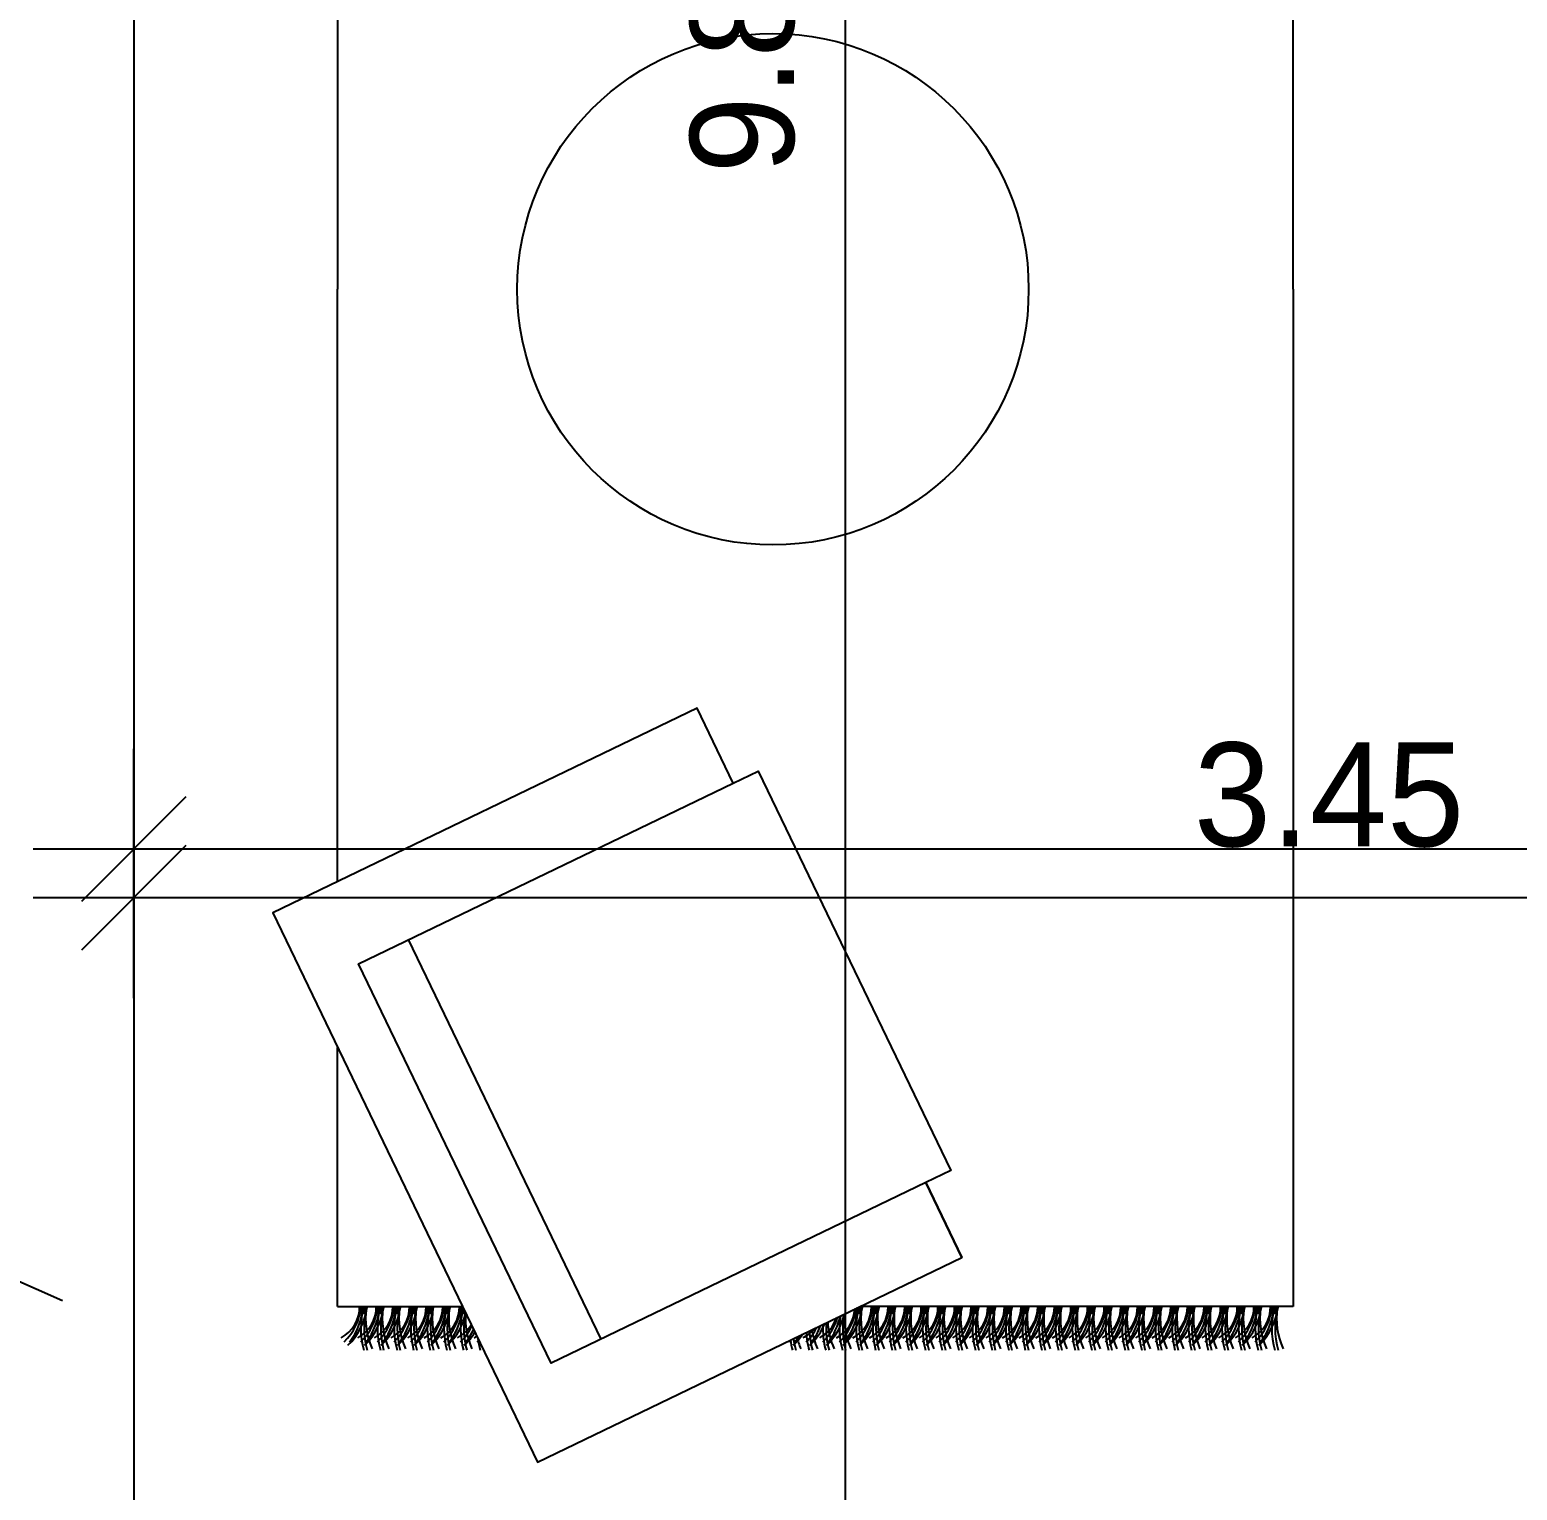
# Model space of a CAD drawing. Extents: x 185 to 567, y -69 to 170.
# Drawn here: x 422.567 to 424.714, y 48.256 to 50.364 of the extents above; entities that cross this region are included whole.
import ezdxf

# ---------------------------------------------------------------- set-up
doc = ezdxf.new("R2010")
doc.units = 0
doc.header["$LTSCALE"] = 0.25
doc.header["$MEASUREMENT"] = 0
doc.header["$PDMODE"] = 35
doc.header["$PDSIZE"] = -1
doc.linetypes.add('B4-PLANS$0$DOT2', pattern=[0.125, 0, -0.125])
doc.linetypes.add('DOT2', pattern=[0.125, 0, -0.125])
doc.layers.get('0').update_dxf_attribs({"linetype": 'CONTINUOUS'})
doc.layers.get('Defpoints').update_dxf_attribs({"linetype": 'CONTINUOUS'})
for name, color, linetype in [('A-EDM', 2, 'CONTINUOUS'), ('A-IDM', 221, 'CONTINUOUS'), ('A-PAV', 3, 'CONTINUOUS'), ('A-STR', 115, 'CONTINUOUS'), ('A-WL', 7, 'CONTINUOUS'), ('FRN', 252, 'CONTINUOUS'), ('FURN', 10, 'CONTINUOUS')]:
    doc.layers.add(name, color=color, linetype=linetype)
doc.styles.add('XARAB', font='xarab.shx')
doc.dimstyles.new('DIM100', dxfattribs={"dimtxt": 0.15, "dimasz": 0.12, "dimexe": 0.1, "dimexo": 0, "dimgap": 0.05, "dimtad": 1, "dimzin": 3, "dimdsep": 46, "dimtxsty": 'XARAB', "dimblk": 'DTICK', "dimcen": 0.09, "dimclrd": 256, "dimclre": 4, "dimclrt": 3, "dimadec": 0, "dimazin": 3, "dimtfac": 1, "dimtix": 1, "dimtmove": 2, "dimatfit": 0, "dimldrblk": 'DTICK', "dimfxl": 0.15, "dimtolj": 1, "dimtzin": 3, "dimlwd": -3, "dimlwe": -3, "dimarcsym": 0})

# ---------------------------------------------------------------- blocks, each defined once
blk = doc.blocks.new('B4-PLANS$0$eeee3')
at = {"layer": 'A-STR', "linetype": 'Continuous', "elevation": 0}
blk.add_lwpolyline([(366.5098, 46.5113), (367.2387, 46.1887), (367.2337, 46.1158), (367.3351, 46.2212), (367.3301, 46.1482), (368.059, 45.8256)], dxfattribs=at)
blk = doc.blocks.new('DTICK')
for p, q in [((0, 1.207), (0, -1.207)), ((-1.207, 0), (1.207, 0))]:
    blk.add_line(p, q)
at = {"color": 3}
blk.add_line((-0.629, -0.629), (0.629, 0.629), dxfattribs=at)
blk = doc.blocks.new('*D490')
at = {"layer": 'A-IDM', "color": 4, "linetype": 'DOT2', "lineweight": -3, "ltscale": 2, "transparency": 16777216}
for p, q in [((422.717, 49.5743), (422.717, 49.0812)), ((438.545, 49.1984), (438.545, 49.0812))]:
    blk.add_line(p, q, dxfattribs=at)
at = {"layer": 'A-IDM', "linetype": 'ByBlock', "lineweight": -3, "ltscale": 2, "transparency": 16777216}
blk.add_line((438.425, 49.1812), (422.837, 49.1812), dxfattribs=at)
at = {"layer": 'Defpoints', "color": 0, "linetype": 'ByBlock', "ltscale": 2, "transparency": 16777216}
for p in [(422.717, 49.5743), (438.545, 49.1984), (422.717, 49.1812)]:
    blk.add_point(p, dxfattribs=at)
at = {"layer": 'A-IDM', "linetype": 'ByBlock', "lineweight": -3, "ltscale": 2, "transparency": 16777216, "xscale": 0.12, "yscale": 0.12, "zscale": 0.12, "rotation": 180}
blk.add_blockref('DTICK', (422.717, 49.1812), dxfattribs=at)
at = {"layer": 'A-IDM', "linetype": 'ByBlock', "lineweight": -3, "ltscale": 2, "transparency": 16777216, "xscale": 0.12, "yscale": 0.12, "zscale": 0.12}
blk.add_blockref('DTICK', (438.545, 49.1812), dxfattribs=at)
at = {"layer": 'A-IDM', "color": 3, "linetype": 'ByBlock', "ltscale": 2, "transparency": 16777216, "insert": (431.5651, 49.3589), "char_height": 0.15, "attachment_point": 5, "style": 'XARAB'}
blk.add_mtext('\\A1;15.83', dxfattribs=at)
blk = doc.blocks.new('*D272')
at = {"layer": 'A-PAV', "color": 4, "linetype": 'DOT2', "lineweight": -3, "transparency": 16777216}
for p, q in [((423.7441, 55.2653), (423.8441, 55.2653)), ((423.7441, 45.4373), (423.6441, 45.4373))]:
    blk.add_line(p, q, dxfattribs=at)
at = {"layer": 'A-PAV', "linetype": 'ByBlock', "lineweight": -3, "transparency": 16777216}
blk.add_line((423.7441, 55.1453), (423.7441, 45.5573), dxfattribs=at)
at = {"layer": 'Defpoints', "color": 0, "linetype": 'ByBlock', "transparency": 16777216}
for p in [(423.7441, 55.2653), (423.7441, 45.4373), (423.7441, 45.4373)]:
    blk.add_point(p, dxfattribs=at)
at = {"layer": 'A-PAV', "linetype": 'ByBlock', "lineweight": -3, "transparency": 16777216, "xscale": 0.12, "yscale": 0.12, "zscale": 0.12}
for p, rotation in [((423.7441, 55.2653), 90), ((423.7441, 45.4373), 270)]:
    blk.add_blockref('DTICK', p, dxfattribs=dict(at, rotation=rotation))
at = {"layer": 'A-PAV', "color": 3, "linetype": 'ByBlock', "transparency": 16777216, "insert": (423.596, 50.3513), "char_height": 0.15, "attachment_point": 5, "rotation": 90, "style": 'XARAB'}
blk.add_mtext('\\A1;9.83', dxfattribs=at)
blk = doc.blocks.new('*D1175')
at = {"layer": 'A-EDM', "color": 4, "linetype": 'B4-PLANS$0$DOT2', "lineweight": -3, "transparency": 16777216}
for p, q in [((422.717, 49.111), (422.717, 49.211)), ((426.1674, 49.111), (426.1674, 49.211))]:
    blk.add_line(p, q, dxfattribs=at)
at = {"layer": 'A-EDM', "linetype": 'ByBlock', "lineweight": -3, "transparency": 16777216}
blk.add_line((426.0474, 49.111), (422.837, 49.111), dxfattribs=at)
at = {"layer": 'Defpoints', "color": 0, "linetype": 'ByBlock', "transparency": 16777216}
for p in [(422.717, 49.111), (422.717, 49.111), (426.1674, 49.111)]:
    blk.add_point(p, dxfattribs=at)
at = {"layer": 'A-EDM', "linetype": 'ByBlock', "lineweight": -3, "transparency": 16777216, "xscale": 0.12, "yscale": 0.12, "zscale": 0.12, "rotation": 180}
blk.add_blockref('DTICK', (422.717, 49.111), dxfattribs=at)
at = {"layer": 'A-EDM', "linetype": 'ByBlock', "lineweight": -3, "transparency": 16777216, "xscale": 0.12, "yscale": 0.12, "zscale": 0.12}
blk.add_blockref('DTICK', (426.1674, 49.111), dxfattribs=at)
at = {"layer": 'A-EDM', "color": 3, "linetype": 'ByBlock', "transparency": 16777216, "insert": (424.4422, 49.2591), "char_height": 0.15, "attachment_point": 5, "style": 'XARAB'}
blk.add_mtext('\\A1;3.45', dxfattribs=at)

msp = doc.modelspace()

# ---------------------------------------------------------------- linework, layer by layer
at = {"layer": 'A-WL'}
msp.add_line((422.717, 53.8853, 0), (422.717, 45.4373), dxfattribs=at)
msp.add_line((422.717, 53.8853, 0), (422.717, 45.4373), dxfattribs=at)
at = {"layer": 'FRN'}
for p, q in [((424.3905, 49.9892), (424.3905, 51.4571)), ((423.0113, 50.844), (423.0113, 49.9892)), ((423.0113, 49.1344), (423.0113, 49.9892)), ((424.3905, 49.9892), (424.3905, 48.5213)), ((423.0113, 48.5213), (423.0113, 48.8949)), ((423.0113, 48.5213), (423.1914, 48.5213)), ((424.3905, 48.5213), (423.7657, 48.5213)), ((423.0533, 48.5127), (423.0416, 48.5127)), ((423.0533, 48.5112), (423.0416, 48.5112)), ((423.053, 48.5157), (423.0423, 48.5157)), ((423.053, 48.5142), (423.0423, 48.5142)), ((423.0531, 48.5187), (423.0426, 48.5187)), ((423.0531, 48.5172), (423.0426, 48.5172)), ((423.0773, 48.5127), (423.0656, 48.5127)), ((423.0773, 48.5112), (423.0656, 48.5112)), ((423.077, 48.5157), (423.0663, 48.5157)), ((423.077, 48.5142), (423.0663, 48.5142)), ((423.0771, 48.5187), (423.0666, 48.5187)), ((423.0771, 48.5172), (423.0666, 48.5172)), ((423.1013, 48.5127), (423.0896, 48.5127)), ((423.1013, 48.5112), (423.0896, 48.5112)), ((423.101, 48.5157), (423.0903, 48.5157)), ((423.101, 48.5142), (423.0903, 48.5142)), ((423.1011, 48.5187), (423.0906, 48.5187)), ((423.1011, 48.5172), (423.0906, 48.5172)), ((423.1253, 48.5127), (423.1136, 48.5127)), ((423.1253, 48.5112), (423.1136, 48.5112)), ((423.125, 48.5157), (423.1143, 48.5157)), ((423.125, 48.5142), (423.1143, 48.5142)), ((423.1251, 48.5187), (423.1146, 48.5187)), ((423.1251, 48.5172), (423.1146, 48.5172)), ((423.1493, 48.5127), (423.1376, 48.5127)), ((423.1493, 48.5112), (423.1376, 48.5112)), ((423.149, 48.5157), (423.1383, 48.5157)), ((423.149, 48.5142), (423.1383, 48.5142)), ((423.1491, 48.5187), (423.1386, 48.5187)), ((423.1491, 48.5172), (423.1386, 48.5172)), ((423.1733, 48.5127), (423.1616, 48.5127)), ((423.1733, 48.5112), (423.1616, 48.5112)), ((423.173, 48.5157), (423.1623, 48.5157)), ((423.173, 48.5142), (423.1623, 48.5142)), ((423.1731, 48.5187), (423.1626, 48.5187)), ((423.1731, 48.5172), (423.1626, 48.5172)), ((423.1956, 48.5127), (423.1856, 48.5127)), ((423.1963, 48.5112), (423.1856, 48.5112)), ((423.1941, 48.5157), (423.1863, 48.5157)), ((423.1948, 48.5142), (423.1863, 48.5142)), ((423.1927, 48.5187), (423.1866, 48.5187)), ((423.1934, 48.5172), (423.1866, 48.5172)), ((423.7681, 48.5127), (423.7564, 48.5127)), ((423.7681, 48.5112), (423.7564, 48.5112)), ((423.7678, 48.5157), (423.7571, 48.5157)), ((423.7678, 48.5142), (423.7571, 48.5142)), ((423.7679, 48.5172), (423.7574, 48.5172)), ((423.7679, 48.5187), (423.7603, 48.5187)), ((423.7921, 48.5127), (423.7804, 48.5127)), ((423.7921, 48.5112), (423.7804, 48.5112)), ((423.7918, 48.5157), (423.7811, 48.5157)), ((423.7918, 48.5142), (423.7811, 48.5142)), ((423.7919, 48.5187), (423.7814, 48.5187)), ((423.7919, 48.5172), (423.7814, 48.5172)), ((423.8161, 48.5127), (423.8044, 48.5127)), ((423.8161, 48.5112), (423.8044, 48.5112)), ((423.8158, 48.5157), (423.8051, 48.5157)), ((423.8158, 48.5142), (423.8051, 48.5142)), ((423.8159, 48.5187), (423.8054, 48.5187)), ((423.8159, 48.5172), (423.8054, 48.5172)), ((423.8401, 48.5127), (423.8284, 48.5127)), ((423.8401, 48.5112), (423.8284, 48.5112)), ((423.8398, 48.5157), (423.8291, 48.5157)), ((423.8398, 48.5142), (423.8291, 48.5142)), ((423.8399, 48.5187), (423.8294, 48.5187)), ((423.8399, 48.5172), (423.8294, 48.5172)), ((423.8641, 48.5127), (423.8524, 48.5127)), ((423.8641, 48.5112), (423.8524, 48.5112)), ((423.8638, 48.5157), (423.8531, 48.5157)), ((423.8638, 48.5142), (423.8531, 48.5142)), ((423.8639, 48.5187), (423.8534, 48.5187)), ((423.8639, 48.5172), (423.8534, 48.5172)), ((423.8881, 48.5127), (423.8764, 48.5127)), ((423.8881, 48.5112), (423.8764, 48.5112)), ((423.8878, 48.5157), (423.8771, 48.5157)), ((423.8878, 48.5142), (423.8771, 48.5142)), ((423.8879, 48.5187), (423.8774, 48.5187)), ((423.8879, 48.5172), (423.8774, 48.5172)), ((423.9121, 48.5127), (423.9004, 48.5127)), ((423.9121, 48.5112), (423.9004, 48.5112)), ((423.9118, 48.5157), (423.9011, 48.5157)), ((423.9118, 48.5142), (423.9011, 48.5142)), ((423.9119, 48.5187), (423.9014, 48.5187)), ((423.9119, 48.5172), (423.9014, 48.5172)), ((423.9361, 48.5127), (423.9244, 48.5127)), ((423.9361, 48.5112), (423.9244, 48.5112)), ((423.9358, 48.5157), (423.9251, 48.5157)), ((423.9358, 48.5142), (423.9251, 48.5142)), ((423.9359, 48.5187), (423.9254, 48.5187)), ((423.9359, 48.5172), (423.9254, 48.5172)), ((423.9601, 48.5127), (423.9484, 48.5127)), ((423.9601, 48.5112), (423.9484, 48.5112)), ((423.9598, 48.5157), (423.9491, 48.5157)), ((423.9598, 48.5142), (423.9491, 48.5142)), ((423.9599, 48.5187), (423.9494, 48.5187)), ((423.9599, 48.5172), (423.9494, 48.5172)), ((423.9841, 48.5127), (423.9724, 48.5127)), ((423.9841, 48.5112), (423.9724, 48.5112)), ((423.9838, 48.5157), (423.9731, 48.5157)), ((423.9838, 48.5142), (423.9731, 48.5142)), ((423.9839, 48.5187), (423.9734, 48.5187)), ((423.9839, 48.5172), (423.9734, 48.5172)), ((424.0081, 48.5127), (423.9964, 48.5127)), ((424.0081, 48.5112), (423.9964, 48.5112)), ((424.0078, 48.5157), (423.9971, 48.5157)), ((424.0078, 48.5142), (423.9971, 48.5142)), ((424.0079, 48.5187), (423.9974, 48.5187)), ((424.0079, 48.5172), (423.9974, 48.5172)), ((424.0321, 48.5127), (424.0204, 48.5127)), ((424.0321, 48.5112), (424.0204, 48.5112)), ((424.0318, 48.5157), (424.0211, 48.5157)), ((424.0318, 48.5142), (424.0211, 48.5142)), ((424.0319, 48.5187), (424.0214, 48.5187)), ((424.0319, 48.5172), (424.0214, 48.5172)), ((424.0561, 48.5127), (424.0444, 48.5127)), ((424.0561, 48.5112), (424.0444, 48.5112)), ((424.0558, 48.5157), (424.0451, 48.5157)), ((424.0558, 48.5142), (424.0451, 48.5142)), ((424.0559, 48.5187), (424.0454, 48.5187)), ((424.0559, 48.5172), (424.0454, 48.5172)), ((424.0801, 48.5127), (424.0684, 48.5127)), ((424.0801, 48.5112), (424.0684, 48.5112)), ((424.0798, 48.5157), (424.0691, 48.5157)), ((424.0798, 48.5142), (424.0691, 48.5142)), ((424.0799, 48.5187), (424.0694, 48.5187)), ((424.0799, 48.5172), (424.0694, 48.5172)), ((424.1041, 48.5127), (424.0924, 48.5127)), ((424.1041, 48.5112), (424.0924, 48.5112)), ((424.1038, 48.5157), (424.0931, 48.5157)), ((424.1038, 48.5142), (424.0931, 48.5142)), ((424.1039, 48.5187), (424.0934, 48.5187)), ((424.1039, 48.5172), (424.0934, 48.5172)), ((424.1281, 48.5127), (424.1164, 48.5127)), ((424.1281, 48.5112), (424.1164, 48.5112)), ((424.1278, 48.5157), (424.1171, 48.5157)), ((424.1278, 48.5142), (424.1171, 48.5142)), ((424.1279, 48.5187), (424.1174, 48.5187)), ((424.1279, 48.5172), (424.1174, 48.5172)), ((424.1521, 48.5127), (424.1404, 48.5127)), ((424.1521, 48.5112), (424.1404, 48.5112)), ((424.1518, 48.5157), (424.1411, 48.5157)), ((424.1518, 48.5142), (424.1411, 48.5142)), ((424.1519, 48.5187), (424.1414, 48.5187)), ((424.1519, 48.5172), (424.1414, 48.5172)), ((424.1761, 48.5127), (424.1644, 48.5127)), ((424.1761, 48.5112), (424.1644, 48.5112)), ((424.1758, 48.5157), (424.1651, 48.5157)), ((424.1758, 48.5142), (424.1651, 48.5142)), ((424.1759, 48.5187), (424.1654, 48.5187)), ((424.1759, 48.5172), (424.1654, 48.5172)), ((424.2001, 48.5127), (424.1884, 48.5127)), ((424.2001, 48.5112), (424.1884, 48.5112)), ((424.1998, 48.5157), (424.1891, 48.5157)), ((424.1998, 48.5142), (424.1891, 48.5142)), ((424.1999, 48.5187), (424.1894, 48.5187)), ((424.1999, 48.5172), (424.1894, 48.5172)), ((424.2241, 48.5127), (424.2124, 48.5127)), ((424.2241, 48.5112), (424.2124, 48.5112)), ((424.2238, 48.5157), (424.2131, 48.5157)), ((424.2238, 48.5142), (424.2131, 48.5142)), ((424.2239, 48.5187), (424.2134, 48.5187)), ((424.2239, 48.5172), (424.2134, 48.5172)), ((424.2481, 48.5127), (424.2364, 48.5127)), ((424.2481, 48.5112), (424.2364, 48.5112)), ((424.2478, 48.5157), (424.2371, 48.5157)), ((424.2478, 48.5142), (424.2371, 48.5142)), ((424.2479, 48.5187), (424.2374, 48.5187)), ((424.2479, 48.5172), (424.2374, 48.5172)), ((424.2721, 48.5127), (424.2604, 48.5127)), ((424.2721, 48.5112), (424.2604, 48.5112)), ((424.2718, 48.5157), (424.2611, 48.5157)), ((424.2718, 48.5142), (424.2611, 48.5142)), ((424.2719, 48.5187), (424.2614, 48.5187)), ((424.2719, 48.5172), (424.2614, 48.5172)), ((424.2961, 48.5127), (424.2844, 48.5127)), ((424.2961, 48.5112), (424.2844, 48.5112)), ((424.2958, 48.5157), (424.2851, 48.5157)), ((424.2958, 48.5142), (424.2851, 48.5142)), ((424.2959, 48.5187), (424.2854, 48.5187)), ((424.2959, 48.5172), (424.2854, 48.5172)), ((424.3201, 48.5127), (424.3084, 48.5127)), ((424.3201, 48.5112), (424.3084, 48.5112)), ((424.3198, 48.5157), (424.3091, 48.5157)), ((424.3198, 48.5142), (424.3091, 48.5142)), ((424.3199, 48.5187), (424.3094, 48.5187)), ((424.3199, 48.5172), (424.3094, 48.5172)), ((424.3441, 48.5127), (424.3324, 48.5127)), ((424.3441, 48.5112), (424.3324, 48.5112)), ((424.3438, 48.5157), (424.3331, 48.5157)), ((424.3438, 48.5142), (424.3331, 48.5142)), ((424.3439, 48.5187), (424.3334, 48.5187)), ((424.3439, 48.5172), (424.3334, 48.5172)), ((424.3681, 48.5127), (424.3564, 48.5127)), ((424.3681, 48.5112), (424.3564, 48.5112)), ((424.3678, 48.5157), (424.3571, 48.5157)), ((424.3678, 48.5142), (424.3571, 48.5142)), ((424.3679, 48.5187), (424.3574, 48.5187)), ((424.3679, 48.5172), (424.3574, 48.5172))]:
    msp.add_line(p, q, dxfattribs=at)
for centre, radius, start, end in [((422.9933, 48.5202), 0.0498, 297.7035, 1.2677), ((422.9611, 48.53), 0.0847, 314.8427, 354.129), ((422.9689, 48.5277), 0.0847, 312.3848, 355.6561), ((422.9554, 48.5265), 0.0925, 322.1326, 356.7696), ((423.0173, 48.5202), 0.0498, 297.7035, 1.2677), ((423.1621, 48.4894), 0.1173, 164.1853, 195.5212), ((422.9851, 48.53), 0.0847, 314.8427, 354.129), ((423.1668, 48.4894), 0.1173, 164.1853, 195.5212), ((422.9929, 48.5277), 0.0847, 312.3848, 355.6561), ((422.9794, 48.5265), 0.0925, 322.1326, 356.7696), ((423.0413, 48.5202), 0.0498, 297.7035, 1.2677), ((423.1861, 48.4894), 0.1173, 164.1853, 195.5212), ((423.0091, 48.53), 0.0847, 314.8427, 354.129), ((423.1908, 48.4894), 0.1173, 164.1853, 195.5212), ((423.0169, 48.5277), 0.0847, 312.3848, 355.6561), ((423.0034, 48.5265), 0.0925, 322.1326, 356.7696), ((423.0653, 48.5202), 0.0498, 297.7035, 1.2677), ((423.2101, 48.4894), 0.1173, 164.1853, 195.5212), ((423.0331, 48.53), 0.0847, 314.8427, 354.129), ((423.2148, 48.4894), 0.1173, 164.1853, 195.5212), ((423.0409, 48.5277), 0.0847, 312.3848, 355.6561), ((423.0274, 48.5265), 0.0925, 322.1326, 356.7696), ((423.0893, 48.5202), 0.0498, 297.7035, 1.2677), ((423.2341, 48.4894), 0.1173, 164.1853, 195.5212), ((423.0571, 48.53), 0.0847, 314.8427, 354.129), ((423.2388, 48.4894), 0.1173, 164.1853, 195.5212), ((423.0649, 48.5277), 0.0847, 312.3848, 355.6561), ((423.0514, 48.5265), 0.0925, 322.1326, 356.7696), ((423.1133, 48.5202), 0.0498, 297.7035, 1.2677), ((423.2581, 48.4894), 0.1173, 164.1853, 195.5212), ((423.0811, 48.53), 0.0847, 314.8427, 354.129), ((423.2628, 48.4894), 0.1173, 164.1853, 195.5212), ((423.0889, 48.5277), 0.0847, 312.3848, 355.6561), ((423.0754, 48.5265), 0.0925, 322.1326, 356.7696), ((423.1373, 48.5202), 0.0498, 297.7035, 1.2677), ((423.2821, 48.4894), 0.1173, 164.1853, 195.5212), ((423.1051, 48.53), 0.0847, 314.8427, 354.129), ((423.2868, 48.4894), 0.1173, 164.1853, 195.5212), ((423.0994, 48.5265), 0.0925, 322.1326, 356.3653), ((423.6837, 48.5277), 0.0847, 312.3848, 355.6561), ((423.6702, 48.5265), 0.0925, 322.1326, 355.7924), ((423.732, 48.5202), 0.0498, 297.7035, 1.2677), ((423.6999, 48.53), 0.0847, 314.8427, 354.129), ((423.8769, 48.4894), 0.1173, 164.1853, 195.5212), ((423.8816, 48.4894), 0.1173, 164.1853, 195.5212), ((423.7077, 48.5277), 0.0847, 312.3848, 355.6561), ((423.6942, 48.5265), 0.0925, 322.1326, 356.7696), ((423.756, 48.5202), 0.0498, 297.7035, 1.2677), ((423.9009, 48.4894), 0.1173, 164.1853, 195.5212), ((423.7239, 48.53), 0.0847, 314.8427, 354.129), ((423.9056, 48.4894), 0.1173, 164.1853, 195.5212), ((423.7317, 48.5277), 0.0847, 312.3848, 355.6561), ((423.7182, 48.5265), 0.0925, 322.1326, 356.7696), ((423.78, 48.5202), 0.0498, 297.7035, 1.2677), ((423.9249, 48.4894), 0.1173, 164.1853, 195.5212), ((423.7479, 48.53), 0.0847, 314.8427, 354.129), ((423.9296, 48.4894), 0.1173, 164.1853, 195.5212), ((423.7557, 48.5277), 0.0847, 312.3848, 355.6561), ((423.7422, 48.5265), 0.0925, 322.1326, 356.7696), ((423.804, 48.5202), 0.0498, 297.7035, 1.2677), ((423.9489, 48.4894), 0.1173, 164.1853, 195.5212), ((423.7719, 48.53), 0.0847, 314.8427, 354.129), ((423.9536, 48.4894), 0.1173, 164.1853, 195.5212), ((423.7797, 48.5277), 0.0847, 312.3848, 355.6561), ((423.7662, 48.5265), 0.0925, 322.1326, 356.7696), ((423.828, 48.5202), 0.0498, 297.7035, 1.2677), ((423.9729, 48.4894), 0.1173, 164.1853, 195.5212), ((423.7959, 48.53), 0.0847, 314.8427, 354.129), ((423.9776, 48.4894), 0.1173, 164.1853, 195.5212), ((423.8037, 48.5277), 0.0847, 312.3848, 355.6561), ((423.7902, 48.5265), 0.0925, 322.1326, 356.7696), ((423.852, 48.5202), 0.0498, 297.7035, 1.2677), ((423.9969, 48.4894), 0.1173, 164.1853, 195.5212), ((423.8199, 48.53), 0.0847, 314.8427, 354.129), ((424.0016, 48.4894), 0.1173, 164.1853, 195.5212), ((423.8277, 48.5277), 0.0847, 312.3848, 355.6561), ((423.8142, 48.5265), 0.0925, 322.1326, 356.7696), ((423.876, 48.5202), 0.0498, 297.7035, 1.2677), ((424.0209, 48.4894), 0.1173, 164.1853, 195.5212), ((423.8439, 48.53), 0.0847, 314.8427, 354.129), ((424.0256, 48.4894), 0.1173, 164.1853, 195.5212), ((423.8517, 48.5277), 0.0847, 312.3848, 355.6561), ((423.8382, 48.5265), 0.0925, 322.1326, 356.7696), ((423.9, 48.5202), 0.0498, 297.7035, 1.2677), ((423.8679, 48.53), 0.0847, 314.8427, 354.129), ((424.0449, 48.4894), 0.1173, 164.1853, 195.5212), ((424.0496, 48.4894), 0.1173, 164.1853, 195.5212), ((423.8757, 48.5277), 0.0847, 312.3848, 355.6561), ((423.8622, 48.5265), 0.0925, 322.1326, 356.7696), ((423.924, 48.5202), 0.0498, 297.7035, 1.2677), ((424.0689, 48.4894), 0.1173, 164.1853, 195.5212), ((423.8919, 48.53), 0.0847, 314.8427, 354.129), ((424.0736, 48.4894), 0.1173, 164.1853, 195.5212), ((423.8997, 48.5277), 0.0847, 312.3848, 355.6561), ((423.8862, 48.5265), 0.0925, 322.1326, 356.7696), ((423.948, 48.5202), 0.0498, 297.7035, 1.2677), ((424.0929, 48.4894), 0.1173, 164.1853, 195.5212), ((423.9159, 48.53), 0.0847, 314.8427, 354.129), ((424.0976, 48.4894), 0.1173, 164.1853, 195.5212), ((423.9237, 48.5277), 0.0847, 312.3848, 355.6561), ((423.9102, 48.5265), 0.0925, 322.1326, 356.7696), ((423.972, 48.5202), 0.0498, 297.7035, 1.2677), ((424.1169, 48.4894), 0.1173, 164.1853, 195.5212), ((423.9399, 48.53), 0.0847, 314.8427, 354.129), ((424.1216, 48.4894), 0.1173, 164.1853, 195.5212), ((423.9477, 48.5277), 0.0847, 312.3848, 355.6561), ((423.9342, 48.5265), 0.0925, 322.1326, 356.7696), ((423.996, 48.5202), 0.0498, 297.7035, 1.2677), ((424.1409, 48.4894), 0.1173, 164.1853, 195.5212), ((423.9639, 48.53), 0.0847, 314.8427, 354.129), ((424.1456, 48.4894), 0.1173, 164.1853, 195.5212), ((423.9717, 48.5277), 0.0847, 312.3848, 355.6561), ((423.9582, 48.5265), 0.0925, 322.1326, 356.7696), ((424.02, 48.5202), 0.0498, 297.7035, 1.2677), ((424.1649, 48.4894), 0.1173, 164.1853, 195.5212), ((423.9879, 48.53), 0.0847, 314.8427, 354.129), ((424.1696, 48.4894), 0.1173, 164.1853, 195.5212), ((423.9957, 48.5277), 0.0847, 312.3848, 355.6561), ((423.9822, 48.5265), 0.0925, 322.1326, 356.7696), ((424.044, 48.5202), 0.0498, 297.7035, 1.2677), ((424.1889, 48.4894), 0.1173, 164.1853, 195.5212), ((424.0119, 48.53), 0.0847, 314.8427, 354.129), ((424.1936, 48.4894), 0.1173, 164.1853, 195.5212), ((424.0197, 48.5277), 0.0847, 312.3848, 355.6561), ((424.0062, 48.5265), 0.0925, 322.1326, 356.7696), ((424.068, 48.5202), 0.0498, 297.7035, 1.2677), ((424.0359, 48.53), 0.0847, 314.8427, 354.129), ((424.2129, 48.4894), 0.1173, 164.1853, 195.5212), ((424.2176, 48.4894), 0.1173, 164.1853, 195.5212), ((424.0437, 48.5277), 0.0847, 312.3848, 355.6561), ((424.0302, 48.5265), 0.0925, 322.1326, 356.7696), ((424.092, 48.5202), 0.0498, 297.7035, 1.2677), ((424.2369, 48.4894), 0.1173, 164.1853, 195.5212), ((424.0599, 48.53), 0.0847, 314.8427, 354.129), ((424.2416, 48.4894), 0.1173, 164.1853, 195.5212), ((424.0677, 48.5277), 0.0847, 312.3848, 355.6561), ((424.0542, 48.5265), 0.0925, 322.1326, 356.7696), ((424.116, 48.5202), 0.0498, 297.7035, 1.2677), ((424.2609, 48.4894), 0.1173, 164.1853, 195.5212), ((424.0839, 48.53), 0.0847, 314.8427, 354.129), ((424.2656, 48.4894), 0.1173, 164.1853, 195.5212), ((424.0917, 48.5277), 0.0847, 312.3848, 355.6561), ((424.0782, 48.5265), 0.0925, 322.1326, 356.7696), ((424.14, 48.5202), 0.0498, 297.7035, 1.2677), ((424.2849, 48.4894), 0.1173, 164.1853, 195.5212), ((424.1079, 48.53), 0.0847, 314.8427, 354.129), ((424.2896, 48.4894), 0.1173, 164.1853, 195.5212), ((424.1157, 48.5277), 0.0847, 312.3848, 355.6561), ((424.1022, 48.5265), 0.0925, 322.1326, 356.7696), ((424.164, 48.5202), 0.0498, 297.7035, 1.2677), ((424.3089, 48.4894), 0.1173, 164.1853, 195.5212), ((424.1319, 48.53), 0.0847, 314.8427, 354.129), ((424.3136, 48.4894), 0.1173, 164.1853, 195.5212), ((424.1397, 48.5277), 0.0847, 312.3848, 355.6561), ((424.1262, 48.5265), 0.0925, 322.1326, 356.7696), ((424.188, 48.5202), 0.0498, 297.7035, 1.2677), ((424.3329, 48.4894), 0.1173, 164.1853, 195.5212), ((424.1559, 48.53), 0.0847, 314.8427, 354.129), ((424.3376, 48.4894), 0.1173, 164.1853, 195.5212), ((424.1637, 48.5277), 0.0847, 312.3848, 355.6561), ((424.1502, 48.5265), 0.0925, 322.1326, 356.7696), ((424.212, 48.5202), 0.0498, 297.7035, 1.2677), ((424.3569, 48.4894), 0.1173, 164.1853, 195.5212), ((424.1799, 48.53), 0.0847, 314.8427, 354.129), ((424.3616, 48.4894), 0.1173, 164.1853, 195.5212), ((424.1877, 48.5277), 0.0847, 312.3848, 355.6561), ((424.1742, 48.5265), 0.0925, 322.1326, 356.7696), ((424.236, 48.5202), 0.0498, 297.7035, 1.2677), ((424.2039, 48.53), 0.0847, 314.8427, 354.129), ((424.3809, 48.4894), 0.1173, 164.1853, 195.5212), ((424.3856, 48.4894), 0.1173, 164.1853, 195.5212), ((424.2117, 48.5277), 0.0847, 312.3848, 355.6561), ((424.1982, 48.5265), 0.0925, 322.1326, 356.7696), ((424.26, 48.5202), 0.0498, 297.7035, 1.2677), ((424.4049, 48.4894), 0.1173, 164.1853, 195.5212), ((424.2279, 48.53), 0.0847, 314.8427, 354.129), ((424.4096, 48.4894), 0.1173, 164.1853, 195.5212), ((424.2357, 48.5277), 0.0847, 312.3848, 355.6561), ((424.2222, 48.5265), 0.0925, 322.1326, 356.7696), ((424.284, 48.5202), 0.0498, 297.7035, 1.2677), ((424.4289, 48.4894), 0.1173, 164.1853, 195.5212), ((424.2519, 48.53), 0.0847, 314.8427, 354.129), ((424.4336, 48.4894), 0.1173, 164.1853, 195.5212), ((424.2597, 48.5277), 0.0847, 312.3848, 355.6561), ((424.2462, 48.5265), 0.0925, 322.1326, 356.7696), ((424.308, 48.5202), 0.0498, 297.7035, 1.2677), ((424.4529, 48.4894), 0.1173, 164.1853, 195.5212), ((424.2759, 48.53), 0.0847, 314.8427, 354.129), ((424.4576, 48.4894), 0.1173, 164.1853, 195.5212), ((424.2837, 48.5277), 0.0847, 312.3848, 355.6561), ((424.2702, 48.5265), 0.0925, 322.1326, 356.7696), ((424.4769, 48.4894), 0.1173, 164.1853, 195.5212), ((424.4816, 48.4894), 0.1173, 164.1853, 195.5212), ((423.1594, 48.5042), 0.1076, 172.1566, 204.1879), ((423.1834, 48.5042), 0.1076, 172.1566, 204.1879), ((423.2074, 48.5042), 0.1076, 172.1566, 204.1879), ((423.2314, 48.5042), 0.1076, 172.1566, 204.1879), ((423.2554, 48.5042), 0.1076, 172.1566, 204.1879), ((423.1129, 48.5277), 0.0847, 312.3848, 349.1142), ((423.2794, 48.5042), 0.1076, 172.1566, 204.1879), ((423.3061, 48.4894), 0.1173, 165.3918, 195.5212), ((423.3108, 48.4894), 0.1173, 168.735, 195.5212), ((423.3034, 48.5042), 0.1076, 175.9368, 204.1879), ((423.684, 48.5202), 0.0498, 297.7035, 341.9014), ((423.6519, 48.53), 0.0847, 314.8427, 343.2238), ((423.8336, 48.4894), 0.1173, 175.9516, 195.5212), ((423.6597, 48.5277), 0.0847, 312.3848, 347.995), ((423.8261, 48.5042), 0.1076, 182.9577, 204.1879), ((423.6462, 48.5265), 0.0925, 322.1326, 348.0132), ((423.708, 48.5202), 0.0498, 297.7035, 356.8437), ((423.6759, 48.53), 0.0847, 314.8427, 352.1881), ((423.8529, 48.4894), 0.1173, 171.1227, 195.5212), ((423.8576, 48.4894), 0.1173, 169.8892, 195.5212), ((423.8501, 48.5042), 0.1076, 176.7869, 204.1879), ((423.8741, 48.5042), 0.1076, 172.1566, 204.1879), ((423.8981, 48.5042), 0.1076, 172.1566, 204.1879), ((423.9221, 48.5042), 0.1076, 172.1566, 204.1879), ((423.9461, 48.5042), 0.1076, 172.1566, 204.1879), ((423.9701, 48.5042), 0.1076, 172.1566, 204.1879), ((423.9941, 48.5042), 0.1076, 172.1566, 204.1879), ((424.0181, 48.5042), 0.1076, 172.1566, 204.1879), ((424.0421, 48.5042), 0.1076, 172.1566, 204.1879), ((424.0661, 48.5042), 0.1076, 172.1566, 204.1879), ((424.0901, 48.5042), 0.1076, 172.1566, 204.1879), ((424.1141, 48.5042), 0.1076, 172.1566, 204.1879), ((424.1381, 48.5042), 0.1076, 172.1566, 204.1879), ((424.1621, 48.5042), 0.1076, 172.1566, 204.1879), ((424.1861, 48.5042), 0.1076, 172.1566, 204.1879), ((424.2101, 48.5042), 0.1076, 172.1566, 204.1879), ((424.2341, 48.5042), 0.1076, 172.1566, 204.1879), ((424.2581, 48.5042), 0.1076, 172.1566, 204.1879), ((424.2821, 48.5042), 0.1076, 172.1566, 204.1879), ((424.3061, 48.5042), 0.1076, 172.1566, 204.1879), ((424.3301, 48.5042), 0.1076, 172.1566, 204.1879), ((424.3541, 48.5042), 0.1076, 172.1566, 204.1879), ((424.3781, 48.5042), 0.1076, 172.1566, 204.1879), ((424.4021, 48.5042), 0.1076, 172.1566, 204.1879), ((424.4261, 48.5042), 0.1076, 172.1566, 204.1879), ((424.4501, 48.5042), 0.1076, 172.1566, 204.1879), ((424.4741, 48.5042), 0.1076, 172.1566, 204.1879), ((423.1613, 48.5202), 0.0498, 297.7035, 329.4762), ((423.1291, 48.53), 0.0847, 314.8427, 333.9212), ((423.1369, 48.5277), 0.0847, 312.3848, 328.9208), ((423.1234, 48.5265), 0.0925, 322.1326, 335.3654), ((423.1853, 48.5202), 0.0498, 297.7035, 302.6983), ((423.6117, 48.5277), 0.0847, 312.3848, 326.6062), ((423.5982, 48.5265), 0.0925, 322.1326, 328.8856), ((423.7781, 48.5042), 0.1076, 194.5825, 204.1879), ((423.66, 48.5202), 0.0498, 297.7035, 321.3122), ((423.6279, 48.53), 0.0847, 314.8427, 332.714), ((423.8049, 48.4894), 0.1173, 182.7644, 195.5212), ((423.8096, 48.4894), 0.1173, 181.6656, 195.5212), ((423.6357, 48.5277), 0.0847, 312.3848, 338.4111), ((423.6222, 48.5265), 0.0925, 322.1326, 339.3053), ((423.8021, 48.5042), 0.1076, 188.86, 204.1879), ((423.8289, 48.4894), 0.1173, 177.1058, 195.5212), ((423.1531, 48.53), 0.0847, 314.8427, 317.0171), ((423.3301, 48.4894), 0.1173, 186.8968, 195.5212), ((423.1609, 48.5277), 0.0847, 312.3848, 312.7183), ((423.3348, 48.4894), 0.1173, 195.1161, 195.5212), ((423.6039, 48.53), 0.0847, 314.8427, 318.5164), ((423.7809, 48.4894), 0.1173, 188.1945, 195.5212), ((423.7856, 48.4894), 0.1173, 187.1347, 195.5212)]:
    msp.add_arc(centre, radius, start, end, dxfattribs=at)
at = {"layer": 'FURN'}
msp.add_line((423.3918, 48.4742), (423.1138, 49.0506), dxfattribs=at)
msp.add_lwpolyline([(423.5822, 49.2765), (423.5301, 49.3846), (422.9176, 49.0892), (423.2998, 48.2966), (423.9123, 48.592), (423.8601, 48.7001), (423.3197, 48.4395), (423.0417, 49.0159), (423.5822, 49.2765), (423.6182, 49.2939), (423.8962, 48.7174), (423.8601, 48.7001), (423.9123, 48.592)], dxfattribs=at)
msp.add_circle((423.6397, 49.9892), 0.369, dxfattribs=at)

# ---------------------------------------------------------------- block references
at = {"layer": 'A-STR', "linetype": 'ByBlock', "xscale": 1.2, "yscale": 1.2, "zscale": 1.2}
msp.add_blockref('B4-PLANS$0$eeee3', (-19.0563, -6.4609, 0), dxfattribs=at)

# ---------------------------------------------------------------- dimensions: what is measured, and where the dimension line sits
at = {"layer": 'A-EDM', "color": 7, "linetype": 'ByBlock'}
dim = msp.add_aligned_dim(p1=(426.1674, 49.111), p2=(422.717, 49.111), distance=0, dimstyle='DIM100', dxfattribs=at)
dim.commit()
dim.dimension.update_dxf_attribs({"geometry": '*D1175', "text_midpoint": (424.4422, 49.2591)})
at = {"layer": 'A-IDM', "linetype": 'ByBlock', "ltscale": 2}
dim = msp.add_linear_dim(base=(422.717, 49.1812), p1=(438.545, 49.1984), p2=(422.717, 49.5743), dimstyle='DIM100', dxfattribs=at)
dim.commit()
dim.dimension.update_dxf_attribs({"geometry": '*D490', "text_midpoint": (431.5651, 49.3589), "dimtype": 160})
at = {"layer": 'A-PAV', "linetype": 'ByBlock'}
dim = msp.add_aligned_dim(p1=(423.7441, 55.2653), p2=(423.7441, 45.4373), distance=0, dimstyle='DIM100', dxfattribs=at)
dim.commit()
dim.dimension.update_dxf_attribs({"geometry": '*D272', "text_midpoint": (423.596, 50.3513)})

doc.saveas('drawing.dxf')
